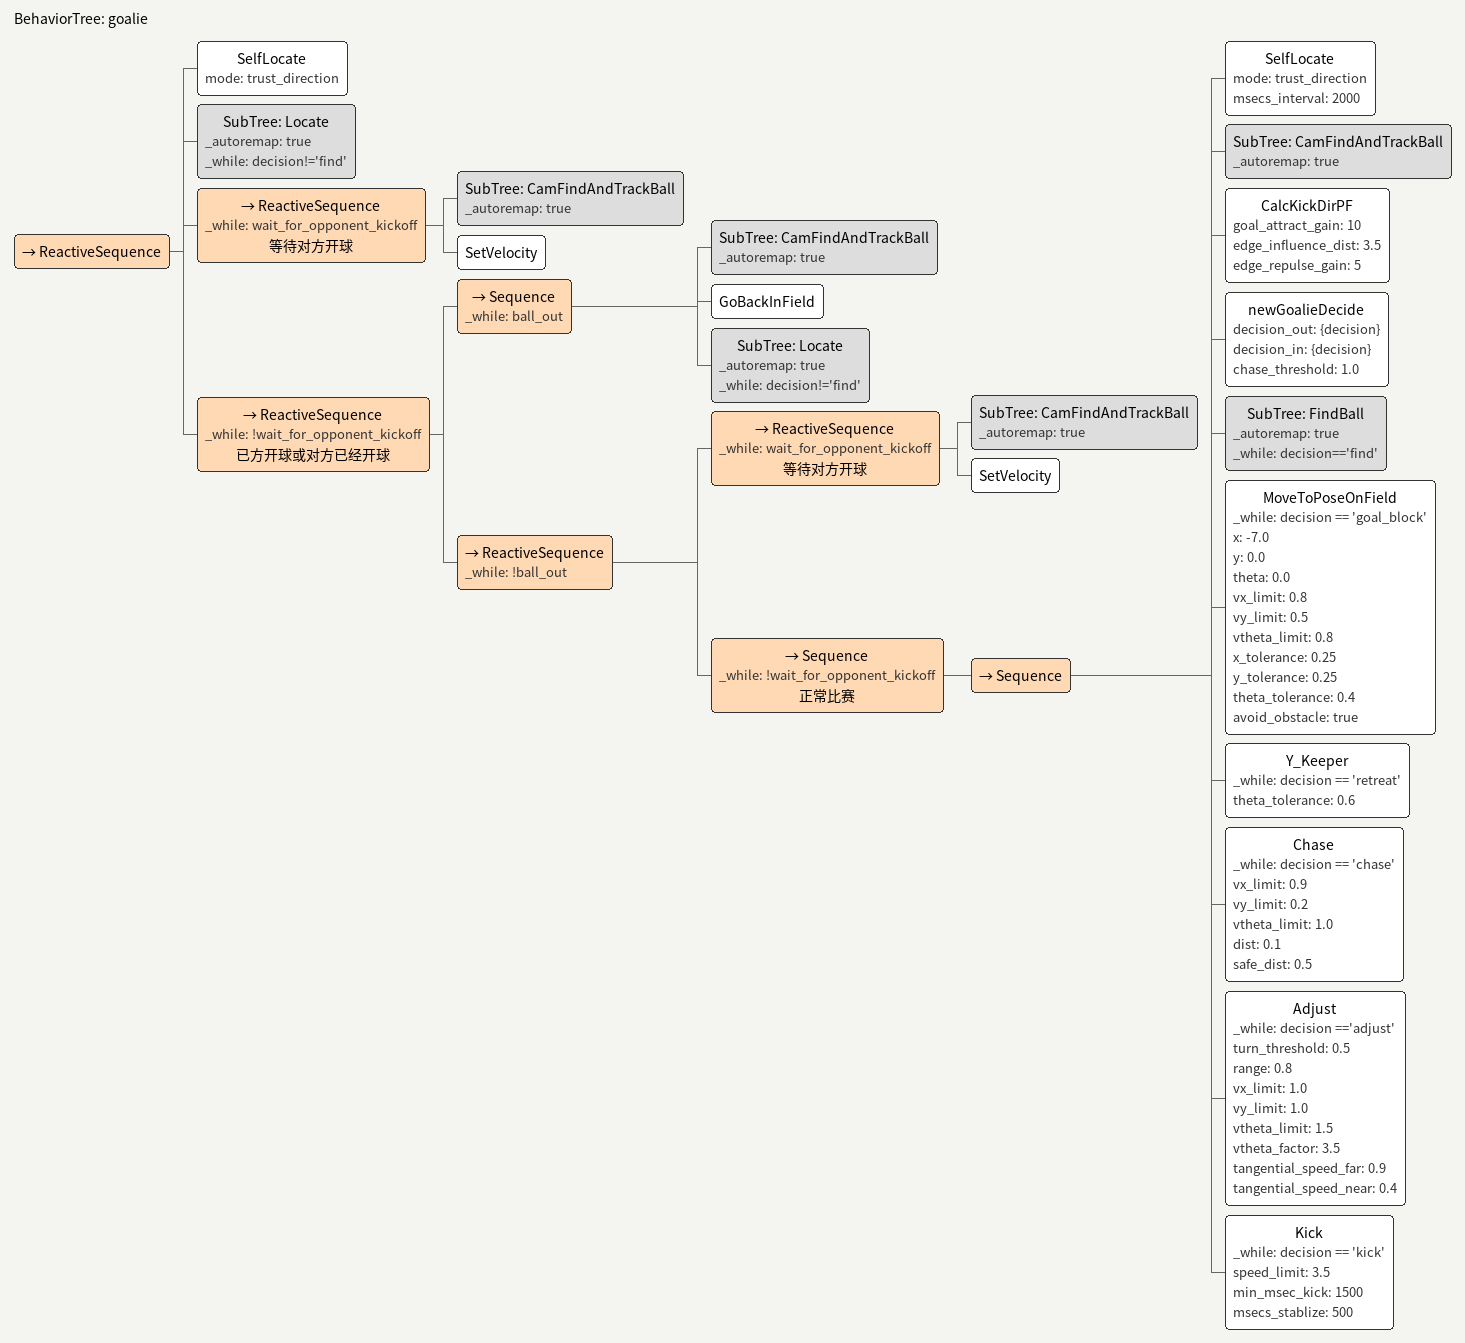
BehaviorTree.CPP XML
<root BTCPP_format="4" >
   <include path="./subtree_cam_find_and_track_ball.xml" />
   <include path="./subtree_find_ball.xml" />
   <include path="./subtree_locate.xml" />
   <BehaviorTree ID="goalie">
      <ReactiveSequence >
         <SelfLocate mode="trust_direction" />
         <SubTree ID="Locate" _autoremap="true" _while="decision!='find'" />
         <ReactiveSequence _while="wait_for_opponent_kickoff" name="等待对方开球">
            <SubTree ID="CamFindAndTrackBall" _autoremap="true" />
            <SetVelocity />
         </ReactiveSequence>
         <ReactiveSequence _while="!wait_for_opponent_kickoff" name="已方开球或对方已经开球">
            <Sequence _while="ball_out">
               <SubTree ID="CamFindAndTrackBall" _autoremap="true" />
               <GoBackInField />
               <SubTree ID="Locate" _autoremap="true" _while="decision!='find'" />
            </Sequence>
	    <ReactiveSequence _while="!ball_out">
               <ReactiveSequence _while="wait_for_opponent_kickoff" name="等待对方开球">
                  <SubTree ID="CamFindAndTrackBall" _autoremap="true" />
                  <SetVelocity />
               </ReactiveSequence>
               <Sequence _while="!wait_for_opponent_kickoff" name="正常比赛">
                  <Sequence>
                     <SelfLocate mode="trust_direction" msecs_interval="2000"/>
                     <SubTree ID="CamFindAndTrackBall" _autoremap="true" />
	                     <CalcKickDirPF goal_attract_gain = "10" edge_influence_dist = "3.5" edge_repulse_gain = "5"/>
	                     <newGoalieDecide decision_out="{decision}" decision_in="{decision}" chase_threshold="1.0"/>
	                     <SubTree ID="FindBall" _autoremap="true" _while="decision=='find'"/>
	                     <MoveToPoseOnField
	                        _while="decision == 'goal_block'"
	                        x="-7.0"
	                        y="0.0"
	                        theta="0.0"
	                        vx_limit="0.8"
	                        vy_limit="0.5"
	                        vtheta_limit="0.8"
	                        x_tolerance="0.25"
	                        y_tolerance="0.25"
	                        theta_tolerance="0.4"
	                        avoid_obstacle="true"/>
	                     <Y_Keeper _while="decision == 'retreat'" theta_tolerance="0.6" />
	                     <Chase   _while="decision == 'chase'"  vx_limit="0.9"  vy_limit="0.2"  vtheta_limit="1.0"  dist="0.1" safe_dist="0.5" />
                     <Adjust _while="decision =='adjust'" turn_threshold="0.5" range="0.8" vx_limit="1.0" vy_limit="1.0" vtheta_limit="1.5" vtheta_factor="3.5" tangential_speed_far="0.9" tangential_speed_near="0.4" />
                     <Kick _while="decision == 'kick'" speed_limit="3.5" min_msec_kick="1500" msecs_stablize="500"/>
                  </Sequence>
               </Sequence>
            </ReactiveSequence>
         </ReactiveSequence>
      </ReactiveSequence>
   </BehaviorTree>
</root>
